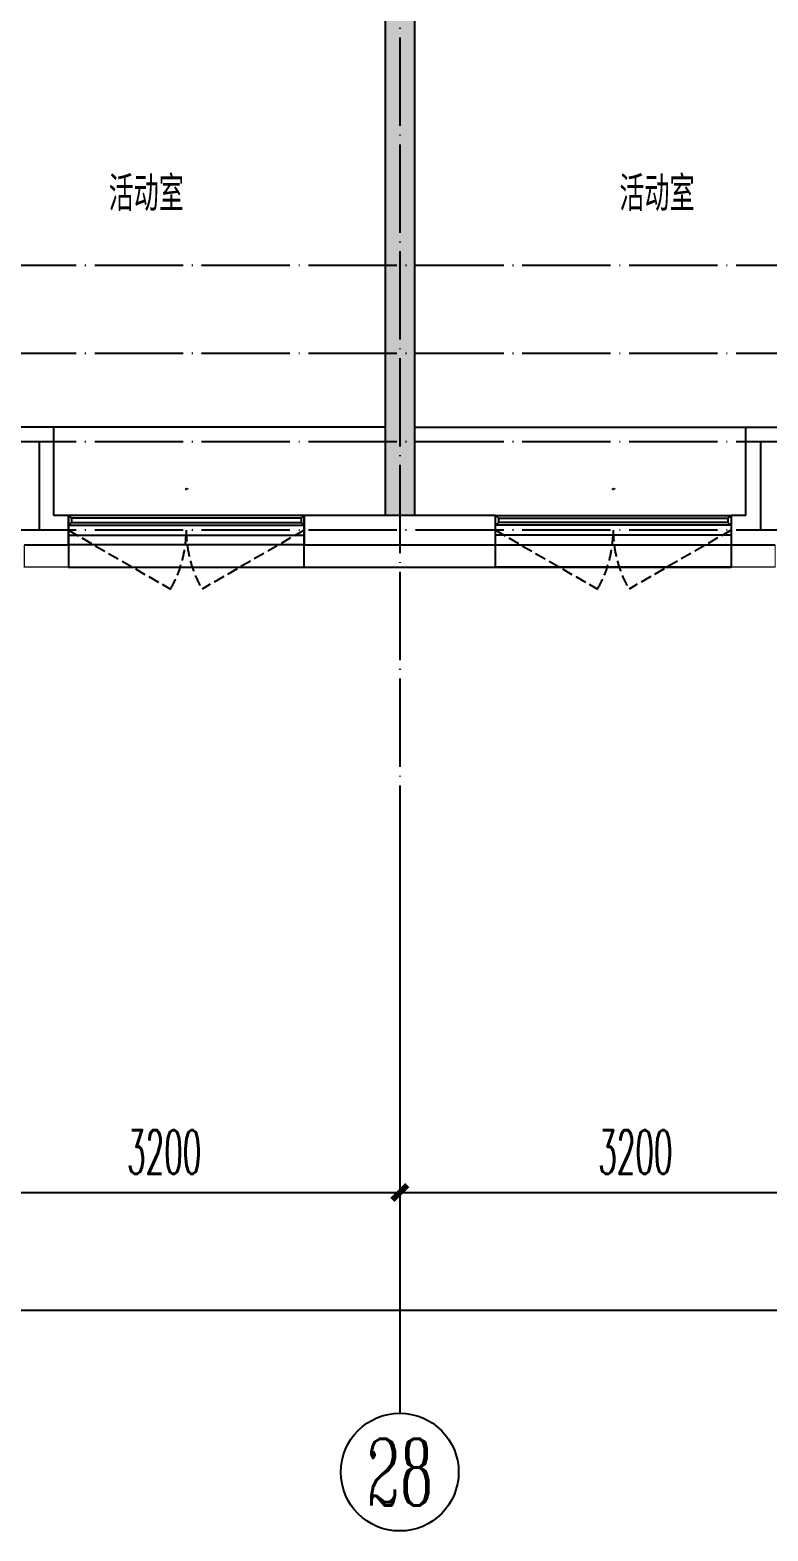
# Model space of a CAD drawing. Extents: x 27938 to 1507990, y 110129 to 923079.
# Drawn here: x 862906 to 867918, y 434232 to 444431 of the extents above; entities that cross this region are included whole.
import ezdxf
from ezdxf.enums import TextEntityAlignment as Align

# ---------------------------------------------------------------- set-up
doc = ezdxf.new("R2010")
doc.units = 0
doc.header["$LTSCALE"] = 1000
doc.header["$MEASUREMENT"] = 0
doc.linetypes.add('DASH', pattern=[0.35, 0.25, -0.1])
doc.linetypes.add('DOTE', pattern=[2.42, 2, -0.2, 0.02, -0.2])
for name, color, linetype in [('3-栏杆1', 135, 'Continuous'), ('3.5方案汇报，与郭总、侯月琴确定户型_t8$0$2020.03.04 -1安徽标准化洋房户型(UA）_t8_t8$0$看线', 154, 'Continuous'), ('AXIS', 3, 'Continuous'), ('AXIS_TEXT', 7, 'Continuous'), ('DOTE', 1, 'Continuous'), ('PUB_TEXT', 4, 'Continuous'), ('WALL', 9, 'Continuous'), ('WINDOW', 4, 'Continuous'), ('WINDOW_TEXT', 7, 'Continuous'), ('保温', 6, 'Continuous'), ('看线', 251, 'Continuous')]:
    doc.layers.add(name, color=color, linetype=linetype)
doc.styles.add('_TCH_AXIS', font='COMPLEX', dxfattribs={"bigfont": 'GBCBIG'})
doc.styles.add('_TCH_DIM_T3', font='SIMPLEX.shx', dxfattribs={"width": 0.494118, "bigfont": 'GBCBIG.shx'})
doc.styles.add('_TCH_WINDOW', font='SIMPLEX.shx', dxfattribs={"width": 0.7, "height": 3.5, "bigfont": 'GBCBIG.shx'})
doc.styles.add('COMPLEX', font='COMPLEX')
doc.styles.get("Standard").update_dxf_attribs({"font": 'gbenor.shx', "bigfont": 'gbcbig.shx'})
doc.dimstyles.new('_TCH_ARCH&&100', dxfattribs={"dimtxt": 297.5, "dimasz": 100, "dimexe": 250, "dimexo": 300, "dimgap": 126.25, "dimtad": 1, "dimdec": 0, "dimzin": 0, "dimdsep": 46, "dimtxsty": '_TCH_DIM_T3', "dimblk": 'ARCHTICK', "dimcen": 0.09, "dimclrt": 4, "dimazin": 2, "dimtfac": 1, "dimtdec": 0, "dimtix": 1, "dimtmove": 2, "dimatfit": 3, "dimfxl": 100, "dimtolj": 1, "dimtzin": 0, "dimarcsym": 0})

# ---------------------------------------------------------------- blocks, each defined once
blk = doc.blocks.new('GDGDGDSDA')
at = {"layer": 'DOTE', "color": 0, "linetype": 'DOTE', "ltscale": 0.3}
for p, q in [((456835, 366358), (456835, 359558)), ((471335, 363358), (417335, 363358)), ((471335, 362758), (417335, 362758)), ((471335, 362158), (417335, 362158)), ((454385, 362158), (454385, 361558)), ((459285, 362158), (459285, 361558)), ((471335, 361558), (417335, 361558))]:
    blk.add_line(p, q, dxfattribs=at)
blk = doc.blocks.new('GDFGDGRD')
at = {"layer": '保温', "linetype": 'Continuous', "ltscale": 10}
h = blk.add_hatch(dxfattribs=at)
h.set_pattern_fill('HEX', color=251, scale=10, angle=90, style=0)
h.set_pattern_definition([(90, (-70765.891, -152124.736), (-16.49778, 1e-15), [9.525, -19.05]), (210, (-70765.891, -152124.736), (8.24889, -14.2874966), [9.525, -19.05]), (150, (-70765.891, -152115.211), (-8.24889, -14.2874966), [9.525, -19.05])])
h.paths.add_polyline_path([(433017, 363924), (433217, 363924), (433217, 368524), (433017, 368524)])
at = {"layer": '保温', "color": 251, "linetype": 'ByBlock', "ltscale": 10}
blk.add_line((433017, 363924), (433217, 363924), dxfattribs=at)
blk = doc.blocks.new('ASDFSD')
at = {"layer": '3-栏杆1', "color": 5}
for p, q in [((681763, 334938), (681742, 334955)), ((681742, 334955), (681763, 334938)), ((683322, 334937), (681763, 334938)), ((681763, 334938), (681763, 334908)), ((683322, 334938), (683342, 334955)), ((683342, 334955), (683322, 334938)), ((683322, 334938), (683322, 334908)), ((681742, 334888), (681763, 334908)), ((681763, 334908), (683322, 334908)), ((683322, 334908), (683342, 334888)), ((683342, 334888), (683322, 334908))]:
    blk.add_line(p, q, dxfattribs=at)
blk = doc.blocks.new('_ArchTick')
at = {"color": 0, "linetype": 'ByBlock', "const_width": 0.4}
blk.add_lwpolyline([(-0.5, -0.5), (0.5, 0.5)], dxfattribs=at)
blk = doc.blocks.new('*D1036')
at = {"layer": 'AXIS', "color": 0, "lineweight": -2}
for p, q in [((865417, 438732), (865417, 436282)), ((868617, 438732), (868617, 436282)), ((865417, 436532), (868617, 436532))]:
    blk.add_line(p, q, dxfattribs=at)
at = {"layer": 'Defpoints', "color": 0}
for p in [(865417, 439032), (868617, 439032), (868617, 436532)]:
    blk.add_point(p, dxfattribs=at)
at = {"layer": 'AXIS', "color": 0, "lineweight": -2, "xscale": 100, "yscale": 100, "zscale": 100, "rotation": 180}
blk.add_blockref('_ArchTick', (865417, 436532), dxfattribs=at)
at = {"layer": 'AXIS', "color": 0, "lineweight": -2, "xscale": 100, "yscale": 100, "zscale": 100}
blk.add_blockref('_ArchTick', (868617, 436532), dxfattribs=at)
at = {"layer": 'AXIS', "color": 4, "insert": (867017, 436807), "char_height": 297.5, "attachment_point": 5, "style": '_TCH_DIM_T3'}
blk.add_mtext('\\A1;3200', dxfattribs=at)
blk = doc.blocks.new('*D1037')
at = {"layer": 'AXIS', "color": 0, "lineweight": -2}
for p, q in [((862217, 438732), (862217, 436282)), ((865417, 438732), (865417, 436282)), ((862217, 436532), (865417, 436532))]:
    blk.add_line(p, q, dxfattribs=at)
at = {"layer": 'Defpoints', "color": 0}
for p in [(862217, 439032), (865417, 439032), (865417, 436532)]:
    blk.add_point(p, dxfattribs=at)
at = {"layer": 'AXIS', "color": 0, "lineweight": -2, "xscale": 100, "yscale": 100, "zscale": 100, "rotation": 180}
blk.add_blockref('_ArchTick', (862217, 436532), dxfattribs=at)
at = {"layer": 'AXIS', "color": 0, "lineweight": -2, "xscale": 100, "yscale": 100, "zscale": 100}
blk.add_blockref('_ArchTick', (865417, 436532), dxfattribs=at)
at = {"layer": 'AXIS', "color": 4, "insert": (863817, 436807), "char_height": 297.5, "attachment_point": 5, "style": '_TCH_DIM_T3'}
blk.add_mtext('\\A1;3200', dxfattribs=at)
blk = doc.blocks.new('*D1047')
at = {"layer": 'AXIS', "color": 0, "lineweight": -2}
for p, q in [((827817, 438732), (827817, 435482)), ((878017, 438732), (878017, 435482)), ((827817, 435732), (878017, 435732))]:
    blk.add_line(p, q, dxfattribs=at)
at = {"layer": 'Defpoints', "color": 0}
for p in [(827817, 439032), (878017, 439032), (878017, 435732)]:
    blk.add_point(p, dxfattribs=at)
at = {"layer": 'AXIS', "color": 0, "lineweight": -2, "xscale": 100, "yscale": 100, "zscale": 100, "rotation": 180}
blk.add_blockref('_ArchTick', (827817, 435732), dxfattribs=at)
at = {"layer": 'AXIS', "color": 0, "lineweight": -2, "xscale": 100, "yscale": 100, "zscale": 100}
blk.add_blockref('_ArchTick', (878017, 435732), dxfattribs=at)
at = {"layer": 'AXIS', "color": 4, "insert": (852917, 436007), "char_height": 297.5, "attachment_point": 5, "style": '_TCH_DIM_T3'}
blk.add_mtext('\\A1;50200', dxfattribs=at)
blk = doc.blocks.new('_AXISO')
at = {"color": 0}
blk.add_circle((0, 0), 0.5, dxfattribs=at)
at = {"layer": 'AXIS_TEXT', "color": 0, "style": 'COMPLEX', "width": 1.041667}
blk.add_attdef('A', text='', height=0.56, dxfattribs=at).set_placement((-0.25, -0.28), (0.25, -0.28), align=Align.FIT)
blk = doc.blocks.new('$WINLIB2D$00000001')
at = {"color": 0}
for points in [[(-0.5, 0.5), (-0.5, -0.5)], [(-0.5, 0.5), (0.5, 0.5)], [(0.5, -0.5), (0.5, 0.5)], [(0.5, 0.1667), (-0.5, 0.1667)], [(0.5, -0.1667), (-0.5, -0.1667)], [(-0.5, -0.5), (0.5, -0.5)]]:
    blk.add_lwpolyline(points, dxfattribs=at)

msp = doc.modelspace()

# ---------------------------------------------------------------- linework, layer by layer
at = {"color": 8, "const_width": 8}
for points in [[(862866.6, 440932.1), (862866.6, 440782.1), (863166.6, 440782.1), (863166.6, 440932.1)], [(867966.6, 440932.1), (867966.6, 440782.1), (867666.6, 440782.1), (867666.6, 440932.1)]]:
    msp.add_lwpolyline(points, dxfattribs=at)
at = {"layer": '3.5方案汇报，与郭总、侯月琴确定户型_t8$0$2020.03.04 -1安徽标准化洋房户型(UA）_t8_t8$0$看线', "color": 8, "ltscale": 10}
for p, q in [((865316.6, 441732.1), (863066.6, 441732.1)), ((865516.6, 441732.1), (867766.6, 441732.1))]:
    msp.add_line(p, q, dxfattribs=at)
at = {"layer": 'AXIS', "color": 8}
msp.add_line((865416.6, 439032), (865416.6, 435032), dxfattribs=at)
at = {"layer": 'WALL', "color": 8}
for p, q in [((865316.6, 445732.1), (865316.6, 441132.1)), ((865516.6, 445732.1), (865516.6, 441132.1)), ((863066.6, 441732.1), (862316.6, 441732.1)), ((863066.6, 441132.1), (863066.6, 441732.1)), ((867766.6, 441732.1), (868516.6, 441732.1)), ((867766.6, 441132.1), (867766.6, 441732.1)), ((863166.6, 441132.1), (863066.6, 441132.1)), ((863166.6, 440932.1), (863166.6, 441132.1)), ((865316.6, 441132.1), (864766.6, 441132.1)), ((864766.6, 441132.1), (864766.6, 440932.1)), ((866066.6, 441132.1), (865516.6, 441132.1)), ((866066.6, 440932.1), (866066.6, 441132.1)), ((867766.6, 441132.1), (867666.6, 441132.1)), ((867666.6, 441132.1), (867666.6, 440932.1)), ((862866.6, 440932.1), (863166.6, 440932.1)), ((864766.6, 440932.1), (865416.6, 440932.1)), ((865416.6, 440932.1), (866066.6, 440932.1)), ((867666.6, 440932.1), (867966.6, 440932.1))]:
    msp.add_line(p, q, dxfattribs=at)
at = {"layer": 'WINDOW', "color": 8, "linetype": 'DASH', "ltscale": 0.3}
for points in [[(863166.6, 441032.1), (863859.4, 440632.1, 0.1316525), (863966.6, 441032.1)], [(864766.6, 441032.1), (864073.8, 440632.1, -0.1316525), (863966.6, 441032.1)], [(866066.6, 441032.1), (866759.4, 440632.1, 0.1316525), (866866.6, 441032.1)], [(867666.6, 441032.1), (866973.8, 440632.1, -0.1316525), (866866.6, 441032.1)]]:
    msp.add_lwpolyline(points, format="xyb", dxfattribs=at)
at = {"layer": '看线', "color": 8, "ltscale": 0.5}
for points in [[(863166.6, 440932.1), (863166.6, 440782.1), (864766.6, 440782.1), (864766.6, 440932.1)], [(867666.6, 440932.1), (867666.6, 440782.1), (866066.6, 440782.1), (866066.6, 440932.1)], [(863166.6, 440782.1), (867666.6, 440782.1)]]:
    msp.add_lwpolyline(points, dxfattribs=at)

# ---------------------------------------------------------------- block references
at = {"color": 8, "xscale": -1}
for name, p in [('GDFGDGRD', (1298533.2, 77208.4)), ('ASDFSD', (1549408.9, 106176.8))]:
    msp.add_blockref(name, p, dxfattribs=at)
at = {"color": 8}
msp.add_blockref('ASDFSD', (181424.3, 106176.8), dxfattribs=at)
at = {"layer": 'AXIS', "color": 8}
ref = msp.add_blockref('_AXISO', (865416.6, 434632), dxfattribs=dict(at, xscale=800, yscale=800, zscale=800))
ref.add_attrib('A', '28', dxfattribs={"layer": 'AXIS_TEXT', "color": 8, "ltscale": 0.5, "height": 452.55, "style": '_TCH_AXIS', "width": 0.617647}).set_placement((865190.3, 434405.8), (865642.8, 434405.8), align=Align.FIT)
at = {"layer": 'DOTE', "color": 169}
msp.add_blockref('GDGDGDSDA', (408581.8, 79473.8), dxfattribs=at)
at = {"layer": 'WINDOW', "color": 8}
ref = msp.add_blockref('$WINLIB2D$00000001', (863966.6, 441032.1), dxfattribs=dict(at, xscale=-1600, yscale=-200, zscale=-1600))
ref.add_attrib('A', 'TC1617', (863959.2, 441309), dxfattribs={"layer": 'WINDOW_TEXT', "color": 8, "ltscale": 0.5, "height": 5.95, "style": '_TCH_WINDOW', "width": 0.494118})
ref = msp.add_blockref('$WINLIB2D$00000001', (866866.6, 441032.1), dxfattribs=dict(at, xscale=1600, yscale=-200, zscale=1600))
ref.add_attrib('A', 'TC1617', (866859.2, 441309), dxfattribs={"layer": 'WINDOW_TEXT', "color": 8, "ltscale": 0.5, "height": 5.95, "style": '_TCH_WINDOW', "width": 0.494118})

# ---------------------------------------------------------------- texts
at = {"layer": 'PUB_TEXT', "color": 8}
for p in [(863439.8, 443200.4), (866908.6, 443200.4)]:
    msp.add_text('活动室', height=236.31, dxfattribs=at).set_placement(p)

# ---------------------------------------------------------------- dimensions: what is measured, and where the dimension line sits
at = {"layer": 'AXIS', "color": 8}
for p1, p2, distance, picture, middle in [((827816.6, 439032.1), (878016.6, 439032.1), -3300, '*D1047', (852916.6, 436007.1)), ((862216.6, 439032.1), (865416.6, 439032.1), -2500, '*D1037', (863816.6, 436807.1)), ((865416.6, 439032.1), (868616.6, 439032.1), -2500, '*D1036', (867016.6, 436807.1))]:
    dim = msp.add_aligned_dim(p1=p1, p2=p2, distance=distance, dimstyle='_TCH_ARCH&&100', dxfattribs=at)
    dim.commit()
    dim.dimension.update_dxf_attribs({"geometry": picture, "text_midpoint": middle})

doc.saveas('drawing.dxf')
